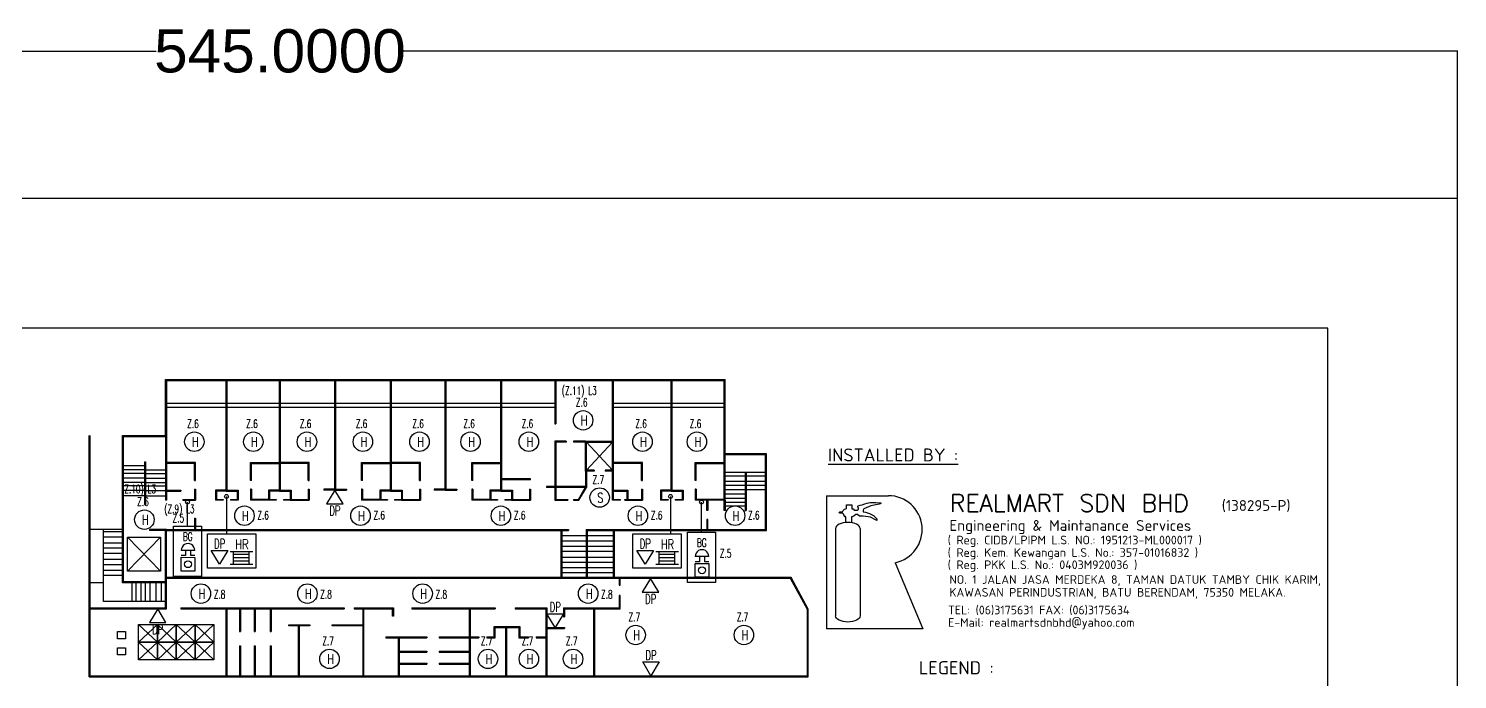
# Model space of a CAD drawing. Extents: x -3977 to 6343, y -1567 to 1206.
# Drawn here: x -3669.8 to -3339.1, y -1184.5 to -1033.9 of the extents above; entities that cross this region are included whole.
import ezdxf
from ezdxf.enums import TextEntityAlignment as Align

# ---------------------------------------------------------------- set-up
doc = ezdxf.new("R2010")
doc.units = 0
doc.layers.get('0').update_dxf_attribs({"linetype": 'CONTINUOUS'})
doc.layers.get('DEFPOINTS').update_dxf_attribs({"linetype": 'CONTINUOUS'})
for name, color, linetype in [('ESCAPE_LINE', 80, 'CONTINUOUS'), ('EXIST_ROAD', 6, 'CONTINUOUS'), ('FAPOINT', 1, 'CONTINUOUS'), ('FF_GRID_LINE', 8, 'CONTINUOUS'), ('MIMIC_SIZE', 7, 'CONTINUOUS'), ('S-DIM', 7, 'CONTINUOUS'), ('TEXT', 8, 'CONTINUOUS')]:
    doc.layers.add(name, color=color, linetype=linetype)
doc.styles.add('BADAI', font='romans.shx', dxfattribs={"width": 0.65})
doc.styles.add('ISOC', font='isocpeur.ttf')
doc.styles.add('MTXPL_TIMES_NEW_ROMAN', font='txt.shx')
doc.styles.add('PLOT02__REVB$0$NARROW', font='SIMPLEX', dxfattribs={"width": 0.75})
doc.styles.get("Standard").update_dxf_attribs({"font": 'arial.ttf'})
doc.dimstyles.get("Standard").update_dxf_attribs({"dimtxt": 0.18, "dimasz": 0.18, "dimexe": 0.18, "dimexo": 0.0625, "dimgap": 0.09, "dimtad": 0, "dimtih": 1, "dimtoh": 1, "dimzin": 0, "dimcen": 0.09, "dimazin": 3, "dimtfac": 1, "dimtofl": 0, "dimtmove": 0, "dimatfit": 3})

# ---------------------------------------------------------------- blocks, each defined once
blk = doc.blocks.new('*D42')
at = {"layer": 'DEFPOINTS', "color": 0}
for p in [(-3339.12, -1039.14), (-3884.12, -1073.23), (-3339.12, -1073.23)]:
    blk.add_point(p, dxfattribs=at)
at = {"layer": 'S-DIM', "color": 0}
for p, q in [((-3884.12, -1073.16), (-3884.12, -1038.96)), ((-3883.94, -1039.14), (-3640.22, -1039.14)), ((-3339.3, -1039.14), (-3583.02, -1039.14)), ((-3339.12, -1073.16), (-3339.12, -1038.96))]:
    blk.add_line(p, q, dxfattribs=at)
for points in [[(-3883.94, -1039.11), (-3883.94, -1039.17), (-3884.12, -1039.14)], [(-3339.3, -1039.11), (-3339.3, -1039.17), (-3339.12, -1039.14)]]:
    blk.add_solid(points, dxfattribs=at)
blk.add_text('545.0000', height=10, dxfattribs=at).set_placement((-3640.71, -1044.06))

msp = doc.modelspace()

# ---------------------------------------------------------------- linework, layer by layer
at = {"color": 1}
for p, q in [((-3598.902, -1140.714), (-3600.808, -1143.891)), ((-3600.808, -1143.891), (-3596.99, -1143.901)), ((-3596.99, -1143.901), (-3598.902, -1140.714)), ((-3485.087, -1142.024), (-3470.808, -1142.024)), ((-3485.087, -1142.024), (-3485.087, -1172.83)), ((-3634.458, -1159.466, 5020.389), (-3634.454, -1156.285, 5020.389)), ((-3633.46, -1155.888, 5020.389), (-3634.454, -1155.887, 5020.389)), ((-3634.454, -1156.285, 5020.389), (-3631.273, -1156.288, 5020.389)), ((-3631.271, -1154.697, 5020.389), (-3634.453, -1154.694, 5020.389)), ((-3633.459, -1154.695, 5020.389), (-3633.46, -1155.888, 5020.389)), ((-3632.266, -1154.696, 5020.389), (-3632.267, -1155.889, 5020.389)), ((-3631.273, -1155.89, 5020.389), (-3632.267, -1155.889, 5020.389)), ((-3631.273, -1156.288, 5020.389), (-3631.276, -1159.469, 5020.389)), ((-3627.472, -1154.709, 21755.018), (-3623.654, -1154.698, 21755.018)), ((-3625.566, -1157.885, 21755.018), (-3627.472, -1154.709, 21755.018)), ((-3623.654, -1154.698, 21755.018), (-3625.566, -1157.885, 21755.018)), ((-3528.99, -1154.709, 21755.018), (-3525.172, -1154.698, 21755.018)), ((-3527.084, -1157.885, 21755.018), (-3528.99, -1154.709, 21755.018)), ((-3525.172, -1154.698, 21755.018), (-3527.084, -1157.885, 21755.018)), ((-3512.333, -1156.114, 5020.389), (-3515.514, -1156.111, 5020.389)), ((-3514.52, -1156.112, 5020.389), (-3514.521, -1157.305, 5020.389)), ((-3513.327, -1156.113, 5020.389), (-3513.328, -1157.306, 5020.389)), ((-3515.519, -1160.883, 5020.389), (-3515.516, -1157.702, 5020.389)), ((-3514.521, -1157.305, 5020.389), (-3515.516, -1157.304, 5020.389)), ((-3515.516, -1157.702, 5020.389), (-3512.335, -1157.705, 5020.389)), ((-3512.334, -1157.307, 5020.389), (-3513.328, -1157.306, 5020.389)), ((-3512.335, -1157.705, 5020.389), (-3512.338, -1160.886, 5020.389)), ((-3469.24, -1157.533), (-3462.843, -1172.83)), ((-3525.834, -1161.189), (-3527.74, -1164.366)), ((-3523.922, -1164.376), (-3525.834, -1161.189)), ((-3527.74, -1164.366), (-3523.922, -1164.376)), ((-3639.879, -1168.21), (-3641.785, -1171.386)), ((-3637.967, -1171.396), (-3639.879, -1168.21)), ((-3549.809, -1169.35), (-3545.991, -1169.34)), ((-3547.904, -1172.527), (-3549.809, -1169.35)), ((-3545.991, -1169.34), (-3547.904, -1172.527)), ((-3641.785, -1171.386), (-3637.967, -1171.396)), ((-3462.843, -1172.83), (-3485.087, -1172.83)), ((-3527.645, -1180.51), (-3523.827, -1180.5)), ((-3525.74, -1183.686), (-3527.645, -1180.51)), ((-3523.827, -1180.5), (-3525.74, -1183.686))]:
    msp.add_line(p, q, dxfattribs=at)
for p, q in [((-3476.894, -1144.099), (-3476.284, -1143.92)), ((-3476.284, -1143.92), (-3475.707, -1143.75)), ((-3475.707, -1143.75), (-3475.367, -1143.65)), ((-3475.367, -1143.65), (-3475.007, -1143.605)), ((-3475.007, -1143.605), (-3474.685, -1143.605)), ((-3472.933, -1143.952), (-3474.851, -1144.39)), ((-3474.685, -1143.605), (-3474.053, -1143.605)), ((-3474.053, -1143.605), (-3473.678, -1143.605)), ((-3473.678, -1143.605), (-3472.913, -1143.68)), ((-3472.669, -1143.891), (-3472.933, -1143.952)), ((-3472.913, -1143.68), (-3472.578, -1143.712)), ((-3472.557, -1143.821), (-3472.669, -1143.891)), ((-3472.578, -1143.712), (-3472.535, -1143.761)), ((-3472.535, -1143.761), (-3472.557, -1143.821)), ((-3482.227, -1145.908), (-3482.044, -1145.782)), ((-3482.044, -1146.092), (-3482.227, -1145.908)), ((-3482.044, -1145.782), (-3481.424, -1145.782)), ((-3481.413, -1146.092), (-3482.044, -1146.092)), ((-3481.424, -1145.782), (-3481.241, -1145.438)), ((-3481.103, -1146.355), (-3481.413, -1146.092)), ((-3481.241, -1145.438), (-3480.954, -1145.163)), ((-3481.103, -1146.516), (-3481.103, -1146.355)), ((-3481.103, -1146.516), (-3481.102, -1146.522)), ((-3480.954, -1145.163), (-3480.61, -1145.037)), ((-3480.725, -1146.802), (-3480.841, -1146.802)), ((-3480.614, -1146.969), (-3480.725, -1146.802)), ((-3480.614, -1148.231), (-3480.614, -1146.969)), ((-3480.61, -1145.037), (-3480.484, -1144.957)), ((-3480.484, -1144.162), (-3479.29, -1144.162)), ((-3480.484, -1144.957), (-3480.484, -1144.162)), ((-3479.355, -1146.934), (-3479.355, -1148.242)), ((-3479.148, -1146.934), (-3479.355, -1146.934)), ((-3479.29, -1144.162), (-3479.29, -1145.033)), ((-3479.29, -1145.033), (-3478.958, -1145.033)), ((-3478.744, -1146.705), (-3479.148, -1146.934)), ((-3478.958, -1145.033), (-3478.694, -1145.354)), ((-3478.33, -1146.4), (-3478.744, -1146.705)), ((-3478.694, -1145.354), (-3477.925, -1145.354)), ((-3477.926, -1146.4), (-3478.33, -1146.4)), ((-3477.455, -1146.798), (-3477.926, -1146.4)), ((-3477.925, -1145.354), (-3477.854, -1145.332)), ((-3477.863, -1144.461), (-3477.755, -1144.352)), ((-3477.863, -1144.589), (-3477.863, -1144.461)), ((-3477.863, -1144.659), (-3477.863, -1144.589)), ((-3477.84, -1144.688), (-3477.863, -1144.659)), ((-3477.854, -1145.332), (-3477.81, -1145.296)), ((-3477.762, -1144.745), (-3477.84, -1144.688)), ((-3477.81, -1145.296), (-3477.771, -1145.24)), ((-3477.771, -1145.24), (-3477.756, -1145.191)), ((-3477.717, -1144.821), (-3477.762, -1144.745)), ((-3477.756, -1145.191), (-3477.73, -1145.117)), ((-3477.755, -1144.352), (-3477.357, -1144.235)), ((-3477.73, -1145.117), (-3477.717, -1145.056)), ((-3477.717, -1144.98), (-3477.717, -1144.821)), ((-3477.717, -1145.056), (-3477.717, -1144.98)), ((-3476.617, -1146.77), (-3477.455, -1146.798)), ((-3477.357, -1144.235), (-3476.894, -1144.099)), ((-3476.451, -1145.057), (-3476.656, -1145.338)), ((-3476.656, -1145.338), (-3476.656, -1145.742)), ((-3476.656, -1145.742), (-3476.105, -1145.851)), ((-3474.946, -1146.995), (-3476.617, -1146.77)), ((-3474.851, -1144.39), (-3476.451, -1145.057)), ((-3476.105, -1145.851), (-3475.134, -1146.16)), ((-3475.134, -1146.16), (-3474.229, -1146.607)), ((-3473.76, -1147.588), (-3474.946, -1146.995)), ((-3474.229, -1146.607), (-3473.433, -1147.402)), ((-3483.016, -1149.615), (-3483.016, -1169.844)), ((-3477.321, -1149.61), (-3477.321, -1169.84)), ((-3473.433, -1147.751), (-3473.76, -1147.588)), ((-3473.433, -1147.402), (-3473.433, -1147.751))]:
    msp.add_line(p, q)
for points in [[(-3636.213, -1149.065), (-3629.739, -1149.065), (-3629.739, -1160.706), (-3636.213, -1160.706)], [(-3517.274, -1150.482), (-3510.8, -1150.482), (-3510.8, -1162.123), (-3517.274, -1162.123)], [(-3628.386, -1150.864), (-3617.203, -1150.864), (-3617.203, -1158.786), (-3628.386, -1158.786)], [(-3529.904, -1150.864), (-3518.721, -1150.864), (-3518.721, -1158.786), (-3529.904, -1158.786)]]:
    msp.add_lwpolyline(points, close=True, dxfattribs=at)
for points in [[(-3477.321, -1149.618), (-3477.374, -1149.344), (-3477.535, -1149.081), (-3477.797, -1148.838), (-3478.151, -1148.625), (-3478.582, -1148.45), (-3479.074, -1148.32), (-3479.609, -1148.24), (-3480.165, -1148.212), (-3480.721, -1148.239), (-3481.256, -1148.319), (-3481.749, -1148.448), (-3482.181, -1148.622), (-3482.535, -1148.835), (-3482.799, -1149.078), (-3482.961, -1149.341), (-3483.016, -1149.615)], [(-3477.324, -1169.85), (-3477.377, -1170.124), (-3477.538, -1170.388), (-3477.8, -1170.631), (-3478.154, -1170.844), (-3478.585, -1171.019), (-3479.077, -1171.149), (-3479.612, -1171.229), (-3480.168, -1171.256), (-3480.724, -1171.23), (-3481.259, -1171.15), (-3481.751, -1171.02), (-3482.184, -1170.846), (-3482.538, -1170.633), (-3482.802, -1170.391), (-3482.964, -1170.127), (-3483.018, -1169.854)]]:
    msp.add_lwpolyline(points)
at = {"color": 1, "linetype": 'BYBLOCK'}
for centre, radius in [((-3541.436, -1124.571), 2.25), ((-3631.392, -1129.529), 2.25), ((-3617.751, -1129.529), 2.25), ((-3605.339, -1129.529), 2.25), ((-3592.385, -1129.529), 2.25), ((-3579.297, -1129.529), 2.25), ((-3567.488, -1129.529), 2.25), ((-3553.992, -1129.529), 2.25), ((-3527.699, -1129.529), 2.25), ((-3515.107, -1129.529), 2.25), ((-3537.605, -1142.462), 2.25), ((-3632.976, -1143.484, -11714.24), 0.441), ((-3623.963, -1142.189), 0.441), ((-3521.23, -1142.189), 0.441), ((-3514.037, -1143.484, -11714.24), 0.441), ((-3642.96, -1147.567), 2.25), ((-3619.815, -1146.657), 2.25), ((-3592.953, -1146.657), 2.25), ((-3560.466, -1146.657), 2.25), ((-3528.753, -1146.657), 2.25), ((-3506.275, -1146.657), 2.25), ((-3629.874, -1164.686), 2.25), ((-3605.232, -1164.686), 2.25), ((-3578.576, -1164.686), 2.25), ((-3540.264, -1164.686), 2.25), ((-3529.273, -1174.257), 2.25), ((-3504.229, -1174.257), 2.25), ((-3600.122, -1179.797), 2.25), ((-3563.443, -1179.797), 2.25), ((-3553.981, -1179.797), 2.25), ((-3543.766, -1179.797), 2.25)]:
    msp.add_circle(centre, radius, dxfattribs=at)
at = {"color": 1}
for centre in [(-3632.865, -1157.877, 5020.389), (-3513.927, -1159.294, 5020.389)]:
    msp.add_circle(centre, 0.795, dxfattribs=at)
for centre, radius, start, end in [((-3470.808, -1149.858), 7.834, 281.54014, 90), ((-3632.862, -1154.695, 5020.389), 1.591, 359.93967, 179.93967), ((-3513.924, -1156.113, 5020.389), 1.591, 359.93967, 179.93967)]:
    msp.add_arc(centre, radius, start, end, dxfattribs=at)
msp.add_arc((-3480.907, -1146.602), 0.211, 157.53397, 288.1926)
at = {"layer": 'ESCAPE_LINE', "color": 0}
for p, q in [((-3369.124, -1103.225), (-3854.124, -1103.225)), ((-3369.124, -1443.225), (-3369.124, -1103.225))]:
    msp.add_line(p, q, dxfattribs=at)
at = {"layer": 'FAPOINT', "color": 1, "linetype": 'BYBLOCK'}
for p, q in [((-3623.084, -1154.919, 21755.018), (-3617.825, -1154.919, 21755.018)), ((-3622.301, -1157.889, 21755.018), (-3622.301, -1154.919, 21755.018)), ((-3622.301, -1155.528, 21755.018), (-3618.676, -1155.528, 21755.018)), ((-3622.301, -1156.295, 21755.018), (-3618.676, -1156.295, 21755.018)), ((-3622.301, -1157.123, 21755.018), (-3618.676, -1157.123, 21755.018)), ((-3618.676, -1157.889, 21755.018), (-3618.676, -1154.919, 21755.018)), ((-3524.601, -1154.919, 21755.018), (-3519.343, -1154.919, 21755.018)), ((-3523.819, -1157.889, 21755.018), (-3523.819, -1154.919, 21755.018)), ((-3523.819, -1155.528, 21755.018), (-3520.194, -1155.528, 21755.018)), ((-3523.819, -1156.295, 21755.018), (-3520.194, -1156.295, 21755.018)), ((-3523.819, -1157.123, 21755.018), (-3520.194, -1157.123, 21755.018)), ((-3520.194, -1157.889, 21755.018), (-3520.194, -1154.919, 21755.018)), ((-3623.084, -1157.889, 21755.018), (-3617.825, -1157.889, 21755.018)), ((-3524.601, -1157.889, 21755.018), (-3519.343, -1157.889, 21755.018))]:
    msp.add_line(p, q, dxfattribs=at)
at = {"layer": 'FF_GRID_LINE', "color": 1}
for p, q in [((-3631.276, -1159.469, 5020.389), (-3634.458, -1159.466, 5020.389)), ((-3512.338, -1160.886, 5020.389), (-3515.519, -1160.883, 5020.389))]:
    msp.add_line(p, q, dxfattribs=at)
at = {"layer": 'MIMIC_SIZE'}
for p, q in [((-3339.124, -1073.225), (-3884.124, -1073.225)), ((-3339.124, -1468.225), (-3339.124, -1073.225))]:
    msp.add_line(p, q, dxfattribs=at)
at = {"layer": 'MIMIC_SIZE', "color": 0, "linetype": 'BYBLOCK'}
for p, q in [((-3638.063, -1128.113), (-3638.063, -1115.15)), ((-3638.063, -1115.15), (-3508.575, -1115.15)), ((-3638.063, -1115.377), (-3508.802, -1115.377)), ((-3637.835, -1115.15), (-3637.835, -1143.093)), ((-3624.002, -1141.002), (-3624.002, -1115.15)), ((-3623.775, -1141.002), (-3623.775, -1115.15)), ((-3611.707, -1141.002), (-3611.707, -1115.15)), ((-3611.479, -1141.002), (-3611.479, -1115.15)), ((-3598.902, -1140.714), (-3598.902, -1115.15)), ((-3598.675, -1140.714), (-3598.675, -1115.15)), ((-3586.005, -1141.002), (-3586.005, -1115.15)), ((-3585.778, -1141.002), (-3585.778, -1115.15)), ((-3573.371, -1140.714), (-3573.371, -1115.15)), ((-3573.144, -1140.714), (-3573.144, -1115.15)), ((-3560.508, -1141.002), (-3560.508, -1115.15)), ((-3560.281, -1141.002), (-3560.281, -1115.15)), ((-3547.957, -1115.377), (-3547.957, -1125.39)), ((-3547.729, -1115.377), (-3547.729, -1125.39)), ((-3534.637, -1143.093), (-3534.637, -1115.15)), ((-3534.41, -1142.866), (-3534.41, -1115.15)), ((-3521.055, -1141.002), (-3521.055, -1115.15)), ((-3520.828, -1141.002), (-3520.828, -1115.15)), ((-3508.802, -1142.866), (-3508.802, -1115.377)), ((-3508.575, -1143.093), (-3508.575, -1115.15)), ((-3637.835, -1120.62), (-3547.729, -1120.62)), ((-3534.637, -1120.62), (-3508.802, -1120.62)), ((-3637.835, -1121.515), (-3547.729, -1121.515)), ((-3534.637, -1121.515), (-3508.802, -1121.515)), ((-3547.957, -1125.39), (-3547.729, -1125.39)), ((-3655.711, -1183.914), (-3655.711, -1128.113)), ((-3655.483, -1183.914), (-3655.483, -1128.113)), ((-3648.035, -1149.871), (-3648.035, -1128.113)), ((-3648.035, -1128.113), (-3637.835, -1128.113)), ((-3648.035, -1128.34), (-3637.835, -1128.34)), ((-3647.808, -1149.871), (-3647.808, -1128.113)), ((-3638.063, -1128.113), (-3638.063, -1143.093)), ((-3545.373, -1129.434), (-3547.957, -1129.434)), ((-3547.957, -1129.434), (-3547.957, -1143.093)), ((-3545.373, -1129.661), (-3547.957, -1129.661)), ((-3547.729, -1129.434), (-3547.729, -1143.093)), ((-3545.373, -1129.434), (-3545.373, -1129.661)), ((-3540.884, -1129.434), (-3543.699, -1129.434)), ((-3543.699, -1129.434), (-3543.699, -1129.661)), ((-3540.884, -1129.661), (-3543.699, -1129.661)), ((-3540.884, -1136.378), (-3540.884, -1129.434)), ((-3540.884, -1129.434), (-3534.637, -1129.434)), ((-3540.884, -1129.661), (-3534.637, -1129.661)), ((-3540.657, -1136.378), (-3540.657, -1129.434)), ((-3534.637, -1129.661), (-3540.657, -1136.151)), ((-3534.637, -1136.151), (-3540.657, -1129.661)), ((-3498.969, -1132.325), (-3508.575, -1132.325)), ((-3499.197, -1132.553), (-3508.575, -1132.553)), ((-3499.197, -1150.099), (-3499.197, -1132.325)), ((-3498.969, -1150.099), (-3498.969, -1132.325)), ((-3642.935, -1135.107), (-3647.808, -1135.107)), ((-3642.935, -1136.001), (-3647.808, -1136.001)), ((-3642.935, -1136.881), (-3647.808, -1136.881)), ((-3642.935, -1134.165), (-3642.935, -1144.041)), ((-3642.935, -1134.165), (-3642.708, -1134.165)), ((-3642.708, -1134.165), (-3642.708, -1144.041)), ((-3642.708, -1136.001), (-3638.063, -1136.001)), ((-3642.708, -1136.881), (-3638.063, -1136.881)), ((-3631.152, -1134.363), (-3638.063, -1134.363)), ((-3631.152, -1134.59), (-3638.063, -1134.59)), ((-3631.38, -1138.52), (-3631.38, -1134.363)), ((-3631.152, -1138.52), (-3631.152, -1134.363)), ((-3618.39, -1138.52), (-3618.39, -1134.363)), ((-3618.39, -1134.363), (-3611.479, -1134.363)), ((-3618.39, -1134.59), (-3611.479, -1134.59)), ((-3618.162, -1138.52), (-3618.162, -1134.363)), ((-3604.797, -1134.363), (-3611.707, -1134.363)), ((-3604.797, -1134.59), (-3611.707, -1134.59)), ((-3605.024, -1138.52), (-3605.024, -1134.363)), ((-3604.797, -1138.52), (-3604.797, -1134.363)), ((-3592.688, -1138.52), (-3592.688, -1134.363)), ((-3592.688, -1134.363), (-3585.778, -1134.363)), ((-3592.688, -1134.59), (-3585.778, -1134.59)), ((-3592.461, -1138.52), (-3592.461, -1134.363)), ((-3579.095, -1134.363), (-3586.005, -1134.363)), ((-3579.095, -1134.59), (-3586.005, -1134.59)), ((-3579.323, -1138.52), (-3579.323, -1134.363)), ((-3579.095, -1138.52), (-3579.095, -1134.363)), ((-3567.191, -1138.52), (-3567.191, -1134.363)), ((-3567.191, -1134.363), (-3560.508, -1134.363)), ((-3567.191, -1134.59), (-3560.508, -1134.59)), ((-3566.964, -1138.52), (-3566.964, -1134.363)), ((-3538.917, -1136.151), (-3540.884, -1136.151)), ((-3538.917, -1136.378), (-3540.884, -1136.378)), ((-3540.884, -1136.378), (-3540.884, -1140.152)), ((-3540.657, -1136.378), (-3540.657, -1140.152)), ((-3538.917, -1136.151), (-3538.917, -1136.378)), ((-3534.637, -1136.151), (-3536.355, -1136.151)), ((-3536.355, -1136.151), (-3536.355, -1136.378)), ((-3534.637, -1136.378), (-3536.355, -1136.378)), ((-3527.727, -1134.363), (-3534.637, -1134.363)), ((-3527.727, -1134.59), (-3534.637, -1134.59)), ((-3527.954, -1138.52), (-3527.954, -1134.363)), ((-3527.727, -1138.52), (-3527.727, -1134.363)), ((-3515.485, -1138.52), (-3515.485, -1134.363)), ((-3515.485, -1134.363), (-3508.575, -1134.363)), ((-3515.485, -1134.59), (-3508.575, -1134.59)), ((-3515.258, -1138.52), (-3515.258, -1134.363)), ((-3508.575, -1136.546), (-3499.197, -1136.546)), ((-3503.968, -1136.546), (-3503.968, -1145.421)), ((-3503.741, -1136.546), (-3503.741, -1145.421)), ((-3642.935, -1137.944), (-3647.808, -1137.944)), ((-3642.935, -1138.97), (-3647.808, -1138.97)), ((-3642.935, -1139.777), (-3647.808, -1139.777)), ((-3642.708, -1137.944), (-3638.063, -1137.944)), ((-3642.708, -1138.97), (-3638.063, -1138.97)), ((-3642.708, -1139.777), (-3638.063, -1139.777)), ((-3631.38, -1138.52), (-3631.152, -1138.52)), ((-3631.38, -1140.48), (-3631.152, -1140.48)), ((-3631.38, -1140.48), (-3631.38, -1143.093)), ((-3631.38, -1140.48), (-3631.152, -1140.48)), ((-3631.152, -1140.48), (-3631.152, -1143.093)), ((-3618.162, -1138.52), (-3618.39, -1138.52)), ((-3618.39, -1140.48), (-3618.39, -1143.093)), ((-3618.162, -1140.48), (-3618.39, -1140.48)), ((-3618.162, -1140.48), (-3618.162, -1143.093)), ((-3605.024, -1138.52), (-3604.797, -1138.52)), ((-3605.024, -1140.48), (-3604.797, -1140.48)), ((-3605.024, -1140.48), (-3605.024, -1143.093)), ((-3605.024, -1140.48), (-3604.797, -1140.48)), ((-3604.797, -1140.48), (-3604.797, -1143.093)), ((-3598.675, -1140.487), (-3601.407, -1140.487)), ((-3601.407, -1140.487), (-3601.407, -1140.714)), ((-3598.902, -1140.487), (-3596.17, -1140.487)), ((-3596.17, -1140.487), (-3596.17, -1140.714)), ((-3592.461, -1138.52), (-3592.688, -1138.52)), ((-3592.688, -1140.48), (-3592.688, -1143.093)), ((-3592.461, -1140.48), (-3592.688, -1140.48)), ((-3592.461, -1140.48), (-3592.461, -1143.093)), ((-3579.323, -1138.52), (-3579.095, -1138.52)), ((-3579.323, -1140.48), (-3579.095, -1140.48)), ((-3579.323, -1140.48), (-3579.323, -1143.093)), ((-3579.323, -1140.48), (-3579.095, -1140.48)), ((-3579.095, -1140.48), (-3579.095, -1143.093)), ((-3573.144, -1140.487), (-3575.876, -1140.487)), ((-3575.876, -1140.487), (-3575.876, -1140.714)), ((-3573.371, -1140.487), (-3570.639, -1140.487)), ((-3570.639, -1140.487), (-3570.639, -1140.714)), ((-3566.964, -1138.52), (-3567.191, -1138.52)), ((-3567.191, -1140.48), (-3567.191, -1143.093)), ((-3566.964, -1140.48), (-3567.191, -1140.48)), ((-3566.964, -1140.48), (-3566.964, -1143.093)), ((-3553.598, -1138.152), (-3560.281, -1138.152)), ((-3553.598, -1138.379), (-3560.281, -1138.379)), ((-3553.825, -1140.48), (-3553.598, -1140.48)), ((-3553.825, -1140.48), (-3553.825, -1143.093)), ((-3553.825, -1140.48), (-3553.598, -1140.48)), ((-3553.598, -1138.379), (-3553.598, -1138.152)), ((-3553.598, -1140.48), (-3553.598, -1143.093)), ((-3540.657, -1139.925), (-3549.943, -1139.925)), ((-3549.943, -1139.925), (-3549.943, -1140.152)), ((-3540.657, -1140.152), (-3549.943, -1140.152)), ((-3542.534, -1142.866), (-3540.853, -1140.036)), ((-3542.404, -1143.093), (-3540.657, -1140.152)), ((-3527.954, -1138.52), (-3527.727, -1138.52)), ((-3527.954, -1140.48), (-3527.727, -1140.48)), ((-3527.954, -1140.48), (-3527.954, -1143.093)), ((-3527.954, -1140.48), (-3527.727, -1140.48)), ((-3527.727, -1140.48), (-3527.727, -1143.093)), ((-3515.258, -1138.52), (-3515.485, -1138.52)), ((-3515.258, -1140.48), (-3515.485, -1140.48)), ((-3515.485, -1140.48), (-3515.485, -1143.093)), ((-3515.258, -1140.48), (-3515.485, -1140.48)), ((-3515.258, -1140.48), (-3515.258, -1143.093)), ((-3508.575, -1137.441), (-3503.968, -1137.441)), ((-3508.575, -1138.678), (-3503.968, -1138.678)), ((-3508.575, -1139.547), (-3503.968, -1139.547)), ((-3508.575, -1140.6), (-3503.968, -1140.6)), ((-3503.741, -1137.441), (-3499.197, -1137.441)), ((-3503.741, -1138.678), (-3499.197, -1138.678)), ((-3503.741, -1139.547), (-3499.197, -1139.547)), ((-3503.741, -1140.6), (-3499.197, -1140.6)), ((-3642.935, -1140.84), (-3647.808, -1140.84)), ((-3642.935, -1142.05), (-3647.808, -1142.05)), ((-3642.708, -1140.84), (-3638.063, -1140.84)), ((-3642.708, -1142.05), (-3638.063, -1142.05)), ((-3638.063, -1140.775), (-3634.513, -1140.775)), ((-3638.063, -1141.002), (-3634.513, -1141.002)), ((-3637.835, -1143.093), (-3638.063, -1143.093)), ((-3634.513, -1140.775), (-3634.513, -1141.002)), ((-3634.084, -1142.866), (-3631.152, -1142.866)), ((-3634.084, -1142.866), (-3634.084, -1143.093)), ((-3634.084, -1143.093), (-3631.152, -1143.093)), ((-3623.775, -1140.775), (-3626.507, -1140.775)), ((-3626.507, -1140.775), (-3626.507, -1143.093)), ((-3623.775, -1141.002), (-3626.507, -1141.002)), ((-3624.729, -1143.093), (-3626.507, -1143.093)), ((-3626.279, -1140.775), (-3626.279, -1143.093)), ((-3626.279, -1142.866), (-3624.729, -1142.866)), ((-3624.729, -1142.866), (-3624.729, -1143.093)), ((-3624.002, -1140.775), (-3621.27, -1140.775)), ((-3624.002, -1141.002), (-3621.27, -1141.002)), ((-3623.048, -1142.866), (-3621.497, -1142.866)), ((-3623.048, -1142.866), (-3623.048, -1143.093)), ((-3621.27, -1143.093), (-3623.048, -1143.093)), ((-3621.497, -1140.775), (-3621.497, -1143.093)), ((-3621.27, -1140.775), (-3621.27, -1143.093)), ((-3613.984, -1142.866), (-3618.39, -1142.866)), ((-3613.984, -1143.093), (-3618.39, -1143.093)), ((-3611.479, -1140.775), (-3614.212, -1140.775)), ((-3614.212, -1140.775), (-3614.212, -1143.093)), ((-3611.479, -1141.002), (-3614.212, -1141.002)), ((-3613.984, -1140.775), (-3613.984, -1143.093)), ((-3613.984, -1142.866), (-3612.434, -1142.866)), ((-3612.434, -1143.093), (-3613.984, -1143.093)), ((-3612.434, -1142.866), (-3612.434, -1143.093)), ((-3611.707, -1140.775), (-3608.975, -1140.775)), ((-3611.707, -1141.002), (-3608.975, -1141.002)), ((-3610.753, -1142.866), (-3609.202, -1142.866)), ((-3610.753, -1142.866), (-3610.753, -1143.093)), ((-3609.202, -1143.093), (-3610.753, -1143.093)), ((-3609.202, -1140.775), (-3609.202, -1143.093)), ((-3609.202, -1142.866), (-3604.797, -1142.866)), ((-3609.202, -1143.093), (-3604.797, -1143.093)), ((-3608.975, -1140.775), (-3608.975, -1143.093)), ((-3598.675, -1140.714), (-3601.407, -1140.714)), ((-3598.902, -1140.714), (-3596.17, -1140.714)), ((-3588.283, -1142.866), (-3592.688, -1142.866)), ((-3588.283, -1143.093), (-3592.688, -1143.093)), ((-3585.778, -1140.775), (-3588.51, -1140.775)), ((-3588.51, -1140.775), (-3588.51, -1143.093)), ((-3585.778, -1141.002), (-3588.51, -1141.002)), ((-3588.283, -1140.775), (-3588.283, -1143.093)), ((-3588.283, -1142.866), (-3586.732, -1142.866)), ((-3586.732, -1143.093), (-3588.283, -1143.093)), ((-3586.732, -1142.866), (-3586.732, -1143.093)), ((-3586.005, -1140.775), (-3583.273, -1140.775)), ((-3586.005, -1141.002), (-3583.273, -1141.002)), ((-3585.051, -1142.866), (-3583.5, -1142.866)), ((-3585.051, -1142.866), (-3585.051, -1143.093)), ((-3583.5, -1143.093), (-3585.051, -1143.093)), ((-3583.5, -1140.775), (-3583.5, -1143.093)), ((-3583.5, -1142.866), (-3579.095, -1142.866)), ((-3583.5, -1143.093), (-3579.095, -1143.093)), ((-3583.273, -1140.775), (-3583.273, -1143.093)), ((-3573.144, -1140.714), (-3575.876, -1140.714)), ((-3573.371, -1140.714), (-3570.639, -1140.714)), ((-3562.786, -1142.866), (-3567.191, -1142.866)), ((-3562.786, -1143.093), (-3567.191, -1143.093)), ((-3560.281, -1140.775), (-3563.013, -1140.775)), ((-3563.013, -1140.775), (-3563.013, -1143.093)), ((-3560.281, -1141.002), (-3563.013, -1141.002)), ((-3562.786, -1140.775), (-3562.786, -1143.093)), ((-3562.786, -1142.866), (-3561.235, -1142.866)), ((-3561.235, -1143.093), (-3562.786, -1143.093)), ((-3561.235, -1142.866), (-3561.235, -1143.093)), ((-3560.508, -1140.775), (-3557.776, -1140.775)), ((-3560.508, -1141.002), (-3557.776, -1141.002)), ((-3559.554, -1142.866), (-3558.003, -1142.866)), ((-3559.554, -1142.866), (-3559.554, -1143.093)), ((-3558.003, -1143.093), (-3559.554, -1143.093)), ((-3558.003, -1140.775), (-3558.003, -1143.093)), ((-3558.003, -1142.866), (-3553.598, -1142.866)), ((-3558.003, -1143.093), (-3553.598, -1143.093)), ((-3557.776, -1140.775), (-3557.776, -1143.093)), ((-3547.957, -1142.866), (-3545.006, -1142.866)), ((-3547.957, -1143.093), (-3545.006, -1143.093)), ((-3545.006, -1142.866), (-3545.006, -1143.093)), ((-3543.676, -1142.866), (-3542.534, -1142.866)), ((-3543.676, -1142.866), (-3543.676, -1143.093)), ((-3543.676, -1143.093), (-3542.404, -1143.093)), ((-3534.637, -1140.775), (-3531.088, -1140.775)), ((-3534.637, -1141.002), (-3531.088, -1141.002)), ((-3532.751, -1143.093), (-3534.637, -1143.093)), ((-3534.41, -1142.866), (-3532.751, -1142.866)), ((-3532.751, -1143.093), (-3532.751, -1142.866)), ((-3531.792, -1142.866), (-3531.315, -1142.866)), ((-3531.792, -1143.093), (-3531.792, -1142.866)), ((-3531.792, -1143.093), (-3527.727, -1143.093)), ((-3531.315, -1140.775), (-3531.315, -1142.866)), ((-3531.088, -1140.775), (-3531.088, -1143.093)), ((-3531.088, -1142.866), (-3527.727, -1142.866)), ((-3520.828, -1140.775), (-3523.56, -1140.775)), ((-3523.56, -1140.775), (-3523.56, -1143.093)), ((-3520.828, -1141.002), (-3523.56, -1141.002)), ((-3521.782, -1143.093), (-3523.56, -1143.093)), ((-3523.333, -1140.775), (-3523.333, -1143.093)), ((-3523.333, -1142.866), (-3521.782, -1142.866)), ((-3521.782, -1142.866), (-3521.782, -1143.093)), ((-3521.055, -1140.775), (-3518.323, -1140.775)), ((-3521.055, -1141.002), (-3518.323, -1141.002)), ((-3520.101, -1142.866), (-3518.551, -1142.866)), ((-3520.101, -1142.866), (-3520.101, -1143.093)), ((-3518.323, -1143.093), (-3520.101, -1143.093)), ((-3518.551, -1140.775), (-3518.551, -1143.093)), ((-3518.323, -1140.775), (-3518.323, -1143.093)), ((-3508.575, -1142.866), (-3515.485, -1142.866)), ((-3508.575, -1143.093), (-3515.485, -1143.093)), ((-3512.826, -1145.421), (-3512.826, -1143.093)), ((-3512.599, -1143.093), (-3512.599, -1145.421)), ((-3508.802, -1145.421), (-3508.802, -1143.093)), ((-3508.575, -1141.574), (-3503.968, -1141.574)), ((-3508.575, -1142.627), (-3503.968, -1142.627)), ((-3508.575, -1143.093), (-3508.575, -1145.421)), ((-3508.575, -1143.548), (-3503.968, -1143.548)), ((-3642.935, -1144.041), (-3642.708, -1144.041)), ((-3631.38, -1147.258), (-3631.152, -1147.258)), ((-3631.38, -1147.258), (-3631.38, -1149.871)), ((-3631.38, -1147.258), (-3631.152, -1147.258)), ((-3631.152, -1147.258), (-3631.152, -1149.871)), ((-3512.599, -1145.421), (-3512.826, -1145.421)), ((-3508.575, -1145.421), (-3508.802, -1145.421)), ((-3508.575, -1144.364), (-3503.968, -1144.364)), ((-3503.968, -1145.421), (-3503.741, -1145.421)), ((-3647.808, -1149.871), (-3655.483, -1149.871)), ((-3652.45, -1166.528), (-3652.45, -1149.871)), ((-3648.035, -1150.416), (-3652.45, -1150.416)), ((-3648.035, -1162.196), (-3648.035, -1149.871)), ((-3647.808, -1161.969), (-3647.808, -1149.871)), ((-3637.835, -1149.871), (-3641.776, -1149.871)), ((-3641.776, -1149.871), (-3641.776, -1150.099)), ((-3637.835, -1150.099), (-3641.776, -1150.099)), ((-3638.063, -1168.21), (-3638.063, -1149.871)), ((-3637.835, -1168.21), (-3637.835, -1149.871)), ((-3637.835, -1149.871), (-3544.786, -1149.871)), ((-3637.835, -1150.099), (-3544.786, -1150.099)), ((-3546.61, -1150.099), (-3546.61, -1160.962)), ((-3546.383, -1150.099), (-3546.383, -1160.962)), ((-3544.786, -1149.871), (-3544.786, -1150.099)), ((-3540.701, -1149.871), (-3498.969, -1149.871)), ((-3540.701, -1149.871), (-3540.701, -1160.962)), ((-3540.701, -1150.099), (-3498.969, -1150.099)), ((-3540.473, -1149.871), (-3540.473, -1160.962)), ((-3534.48, -1150.099), (-3534.48, -1160.962)), ((-3534.252, -1150.099), (-3534.252, -1160.962)), ((-3512.599, -1147.543), (-3512.826, -1147.543)), ((-3512.826, -1147.543), (-3512.826, -1149.871)), ((-3512.599, -1149.871), (-3512.599, -1147.543)), ((-3648.035, -1151.647), (-3652.45, -1151.647)), ((-3648.035, -1152.988), (-3652.45, -1152.988)), ((-3639.192, -1151.609), (-3646.883, -1159.523)), ((-3639.192, -1159.523), (-3646.883, -1151.609)), ((-3546.383, -1151.249), (-3540.701, -1151.249)), ((-3546.383, -1152.483), (-3540.701, -1152.483)), ((-3546.383, -1153.676), (-3540.701, -1153.676)), ((-3540.473, -1151.249), (-3534.48, -1151.249)), ((-3540.473, -1152.483), (-3534.48, -1152.483)), ((-3540.473, -1153.676), (-3534.48, -1153.676)), ((-3648.035, -1154.175), (-3652.45, -1154.175)), ((-3648.035, -1155.367), (-3652.45, -1155.367)), ((-3648.035, -1156.796), (-3652.45, -1156.796)), ((-3546.383, -1154.889), (-3540.701, -1154.889)), ((-3546.383, -1156.266), (-3540.701, -1156.266)), ((-3540.473, -1154.889), (-3534.48, -1154.889)), ((-3540.473, -1156.266), (-3534.48, -1156.266)), ((-3648.035, -1158.049), (-3652.45, -1158.049)), ((-3648.035, -1159.368), (-3652.45, -1159.368)), ((-3648.035, -1160.489), (-3652.45, -1160.489)), ((-3546.383, -1157.376), (-3540.701, -1157.376)), ((-3546.383, -1158.672), (-3540.701, -1158.672)), ((-3546.383, -1159.803), (-3540.701, -1159.803)), ((-3540.473, -1157.376), (-3534.48, -1157.376)), ((-3540.473, -1158.672), (-3534.48, -1158.672)), ((-3540.473, -1159.803), (-3534.48, -1159.803)), ((-3652.45, -1162.196), (-3655.483, -1162.196)), ((-3638.063, -1162.196), (-3648.035, -1162.196)), ((-3638.063, -1161.969), (-3647.808, -1161.969)), ((-3645.888, -1162.196), (-3645.888, -1166.528)), ((-3644.946, -1162.196), (-3644.946, -1166.528)), ((-3643.794, -1162.196), (-3643.794, -1166.528)), ((-3642.747, -1162.196), (-3642.747, -1166.528)), ((-3641.735, -1162.196), (-3641.735, -1166.528)), ((-3640.339, -1162.196), (-3640.339, -1166.528)), ((-3639.048, -1162.196), (-3639.048, -1166.528)), ((-3493.293, -1160.962), (-3637.835, -1160.962)), ((-3493.428, -1161.189), (-3637.835, -1161.189)), ((-3533.112, -1161.189), (-3533.112, -1162.724)), ((-3533.112, -1162.724), (-3532.885, -1162.724)), ((-3532.885, -1162.724), (-3532.885, -1161.189)), ((-3489.551, -1168.371), (-3493.428, -1161.189)), ((-3489.324, -1168.313), (-3493.293, -1160.962)), ((-3638.063, -1166.528), (-3652.45, -1166.528)), ((-3532.885, -1165.127), (-3533.112, -1165.127)), ((-3533.112, -1165.127), (-3533.112, -1167.982)), ((-3532.885, -1168.21), (-3532.885, -1165.127)), ((-3655.483, -1167.982), (-3637.835, -1167.982)), ((-3655.483, -1168.21), (-3637.835, -1168.21)), ((-3634.5, -1167.982), (-3596.704, -1167.982)), ((-3634.5, -1167.982), (-3634.5, -1168.21)), ((-3634.5, -1168.21), (-3596.704, -1168.21)), ((-3624.12, -1167.982), (-3624.12, -1183.914)), ((-3623.893, -1167.982), (-3623.893, -1183.914)), ((-3620.983, -1167.982), (-3620.983, -1173.464)), ((-3620.755, -1167.982), (-3620.755, -1173.464)), ((-3617.554, -1167.982), (-3617.554, -1173.464)), ((-3617.327, -1167.982), (-3617.327, -1173.464)), ((-3613.835, -1167.982), (-3613.835, -1173.464)), ((-3613.608, -1167.982), (-3613.608, -1173.464)), ((-3596.704, -1167.982), (-3596.704, -1168.21)), ((-3594.425, -1167.982), (-3585.296, -1167.982)), ((-3594.425, -1167.982), (-3594.425, -1168.21)), ((-3594.425, -1168.21), (-3585.296, -1168.21)), ((-3592.444, -1167.982), (-3592.444, -1183.686)), ((-3592.217, -1167.982), (-3592.217, -1183.686)), ((-3585.523, -1169.923), (-3585.523, -1167.982)), ((-3585.296, -1169.923), (-3585.523, -1169.923)), ((-3585.296, -1167.982), (-3585.296, -1169.923)), ((-3581.035, -1167.982), (-3561.809, -1167.982)), ((-3581.035, -1167.982), (-3581.035, -1168.21)), ((-3581.035, -1168.21), (-3561.809, -1168.21)), ((-3567.822, -1167.982), (-3567.822, -1183.686)), ((-3567.595, -1167.982), (-3567.595, -1183.686)), ((-3561.809, -1167.982), (-3561.809, -1168.21)), ((-3557.192, -1167.982), (-3549.848, -1167.982)), ((-3557.192, -1167.982), (-3557.192, -1168.21)), ((-3557.192, -1168.21), (-3549.848, -1168.21)), ((-3550.075, -1167.982), (-3550.075, -1183.686)), ((-3549.848, -1167.982), (-3549.848, -1183.686)), ((-3545.959, -1167.982), (-3533.112, -1167.982)), ((-3545.959, -1167.982), (-3545.959, -1170.068)), ((-3545.959, -1168.21), (-3532.885, -1168.21)), ((-3545.959, -1170.068), (-3545.732, -1170.068)), ((-3545.732, -1167.982), (-3545.732, -1170.068)), ((-3539.034, -1167.982), (-3539.034, -1183.686)), ((-3538.807, -1167.982), (-3538.807, -1183.686)), ((-3489.551, -1183.914), (-3489.551, -1168.371)), ((-3489.324, -1183.914), (-3489.324, -1168.313)), ((-3620.983, -1173.464), (-3620.755, -1173.464)), ((-3617.554, -1173.464), (-3617.327, -1173.464)), ((-3613.835, -1173.464), (-3613.608, -1173.464)), ((-3609.537, -1172.173), (-3609.537, -1171.945)), ((-3609.537, -1171.945), (-3604.693, -1171.945)), ((-3607.393, -1172.173), (-3609.537, -1172.173)), ((-3607.393, -1172.173), (-3607.393, -1183.686)), ((-3607.166, -1172.173), (-3607.166, -1183.686)), ((-3604.693, -1172.173), (-3607.166, -1172.173)), ((-3604.693, -1171.945), (-3604.693, -1172.173)), ((-3599.495, -1172.173), (-3599.495, -1171.945)), ((-3599.495, -1171.945), (-3592.217, -1171.945)), ((-3592.444, -1172.173), (-3599.495, -1172.173)), ((-3561.999, -1174.934), (-3561.999, -1172.28)), ((-3561.999, -1172.28), (-3556.073, -1172.28)), ((-3561.999, -1172.507), (-3556.073, -1172.507)), ((-3561.772, -1174.934), (-3561.772, -1172.28)), ((-3559.382, -1172.28), (-3559.382, -1183.686)), ((-3559.155, -1172.28), (-3559.155, -1183.686)), ((-3556.3, -1172.28), (-3556.3, -1174.934)), ((-3556.073, -1172.28), (-3556.073, -1174.934)), ((-3550.075, -1172.527), (-3545.732, -1172.527)), ((-3550.075, -1172.754), (-3545.732, -1172.754)), ((-3545.732, -1172.527), (-3545.732, -1172.754)), ((-3620.983, -1176.735), (-3620.983, -1183.914)), ((-3620.983, -1176.735), (-3620.755, -1176.735)), ((-3620.755, -1176.735), (-3620.755, -1183.914)), ((-3617.554, -1176.735), (-3617.554, -1183.914)), ((-3617.554, -1176.735), (-3617.327, -1176.735)), ((-3617.327, -1176.735), (-3617.327, -1183.914)), ((-3613.835, -1176.735), (-3613.835, -1183.914)), ((-3613.835, -1176.735), (-3613.608, -1176.735)), ((-3613.608, -1176.735), (-3613.608, -1183.914)), ((-3587.108, -1174.706), (-3577.598, -1174.706)), ((-3587.108, -1174.706), (-3587.108, -1174.934)), ((-3587.108, -1174.934), (-3577.598, -1174.934)), ((-3584.237, -1174.706), (-3584.237, -1183.914)), ((-3584.01, -1174.706), (-3584.01, -1183.914)), ((-3577.598, -1174.706), (-3577.598, -1174.934)), ((-3574.754, -1174.706), (-3565.575, -1174.706)), ((-3574.754, -1174.706), (-3574.754, -1174.934)), ((-3574.754, -1174.934), (-3565.575, -1174.934)), ((-3565.575, -1174.706), (-3565.575, -1174.934)), ((-3563.712, -1174.706), (-3561.772, -1174.706)), ((-3563.712, -1174.706), (-3563.712, -1174.934)), ((-3563.712, -1174.934), (-3561.772, -1174.934)), ((-3556.3, -1174.706), (-3554.113, -1174.706)), ((-3556.3, -1174.934), (-3554.113, -1174.934)), ((-3554.113, -1174.706), (-3554.113, -1174.934)), ((-3552.29, -1174.706), (-3549.848, -1174.706)), ((-3552.29, -1174.706), (-3552.29, -1174.934)), ((-3552.29, -1174.934), (-3549.848, -1174.934)), ((-3584.237, -1178.013), (-3577.598, -1178.013)), ((-3584.237, -1178.24), (-3577.598, -1178.24)), ((-3577.598, -1178.013), (-3577.598, -1178.24)), ((-3574.754, -1178.013), (-3567.595, -1178.013)), ((-3574.754, -1178.013), (-3574.754, -1178.24)), ((-3574.754, -1178.24), (-3567.595, -1178.24)), ((-3584.237, -1180.783), (-3577.598, -1180.783)), ((-3584.237, -1181.011), (-3577.598, -1181.011)), ((-3577.598, -1180.783), (-3577.598, -1181.011)), ((-3574.754, -1180.783), (-3567.595, -1180.783)), ((-3574.754, -1180.783), (-3574.754, -1181.011)), ((-3574.754, -1181.011), (-3567.595, -1181.011)), ((-3655.711, -1183.686), (-3489.324, -1183.686)), ((-3655.711, -1183.914), (-3489.324, -1183.914))]:
    msp.add_line(p, q, dxfattribs=at)
at = {"layer": 'MIMIC_SIZE', "color": 1}
for p, q in [((-3632.976, -1149.065, -11714.24), (-3632.976, -1143.484, -11714.24)), ((-3623.963, -1142.189), (-3623.963, -1150.864)), ((-3521.23, -1142.189), (-3521.23, -1150.864)), ((-3514.037, -1150.482, -11714.24), (-3514.037, -1143.484, -11714.24))]:
    msp.add_line(p, q, dxfattribs=at)
at = {"layer": 'MIMIC_SIZE', "color": 1, "linetype": 'BYBLOCK'}
for p, q in [((-3639.95, -1171.865), (-3644.312, -1175.939)), ((-3639.95, -1175.939), (-3644.312, -1171.865)), ((-3635.588, -1171.865), (-3639.95, -1175.939)), ((-3635.588, -1175.939), (-3639.95, -1171.865)), ((-3631.225, -1171.865), (-3635.588, -1175.939)), ((-3631.225, -1175.939), (-3635.588, -1171.865)), ((-3626.863, -1171.865), (-3631.225, -1175.939)), ((-3626.863, -1175.939), (-3631.225, -1171.865)), ((-3639.95, -1175.939), (-3644.312, -1180.014)), ((-3639.95, -1180.014), (-3644.312, -1175.939)), ((-3635.588, -1175.939), (-3639.95, -1180.014)), ((-3635.588, -1180.014), (-3639.95, -1175.939)), ((-3631.225, -1175.939), (-3635.588, -1180.014)), ((-3631.225, -1180.014), (-3635.588, -1175.939)), ((-3626.863, -1175.939), (-3631.225, -1180.014)), ((-3626.863, -1180.014), (-3631.225, -1175.939))]:
    msp.add_line(p, q, dxfattribs=at)
at = {"layer": 'MIMIC_SIZE', "color": 0, "linetype": 'BYBLOCK'}
msp.add_lwpolyline([(-3646.883, -1151.609), (-3639.192, -1151.609), (-3639.192, -1159.523), (-3646.883, -1159.523)], close=True, dxfattribs=at)
at = {"layer": 'MIMIC_SIZE', "color": 1, "linetype": 'BYBLOCK'}
for points in [[(-3649.195, -1173.464), (-3647.3, -1173.464), (-3647.3, -1175.153), (-3649.195, -1175.153)], [(-3644.312, -1171.865), (-3639.95, -1171.865), (-3639.95, -1175.939), (-3644.312, -1175.939)], [(-3639.95, -1171.865), (-3635.588, -1171.865), (-3635.588, -1175.939), (-3639.95, -1175.939)], [(-3635.588, -1171.865), (-3631.225, -1171.865), (-3631.225, -1175.939), (-3635.588, -1175.939)], [(-3631.225, -1171.865), (-3626.863, -1171.865), (-3626.863, -1175.939), (-3631.225, -1175.939)], [(-3644.312, -1175.939), (-3639.95, -1175.939), (-3639.95, -1180.014), (-3644.312, -1180.014)], [(-3639.95, -1175.939), (-3635.588, -1175.939), (-3635.588, -1180.014), (-3639.95, -1180.014)], [(-3635.588, -1175.939), (-3631.225, -1175.939), (-3631.225, -1180.014), (-3635.588, -1180.014)], [(-3631.225, -1175.939), (-3626.863, -1175.939), (-3626.863, -1180.014), (-3631.225, -1180.014)], [(-3649.195, -1177.201), (-3647.3, -1177.201), (-3647.3, -1178.89), (-3649.195, -1178.89)]]:
    msp.add_lwpolyline(points, close=True, dxfattribs=at)

# ---------------------------------------------------------------- texts
at = {"color": 1, "linetype": 'BYBLOCK', "style": 'PLOT02__REVB$0$NARROW', "width": 0.75}
for s, height, p in [('H', 2.255, (-3541.995, -1125.741, 7592.521)), ('H', 2.255, (-3631.951, -1130.698, 7592.521)), ('H', 2.255, (-3618.309, -1130.698, 7592.521)), ('H', 2.255, (-3605.898, -1130.698, 7592.521)), ('H', 2.255, (-3592.944, -1130.698, 7592.521)), ('H', 2.255, (-3579.856, -1130.698, 7592.521)), ('H', 2.255, (-3568.047, -1130.698, 7592.521)), ('H', 2.255, (-3554.551, -1130.698, 7592.521)), ('H', 2.255, (-3528.258, -1130.698, 7592.521)), ('H', 2.255, (-3515.666, -1130.698, 7592.521)), ('S', 2.255, (-3538.163, -1143.631, 7592.521)), ('H', 2.255, (-3643.519, -1148.737, 7592.521)), ('H', 2.255, (-3620.374, -1147.827, 7592.521)), ('H', 2.255, (-3593.512, -1147.827, 7592.521)), ('H', 2.255, (-3561.025, -1147.827, 7592.521)), ('H', 2.255, (-3529.311, -1147.827, 7592.521)), ('H', 2.255, (-3506.834, -1147.827, 7592.521)), ('HR', 2.2387, (-3621.934, -1154.392, 21755.094)), ('HR', 2.2387, (-3523.452, -1154.392, 21755.094)), ('H', 2.255, (-3630.433, -1165.855, 7592.521)), ('H', 2.255, (-3605.791, -1165.855, 7592.521)), ('H', 2.255, (-3579.135, -1165.855, 7592.521)), ('H', 2.255, (-3540.823, -1165.855, 7592.521)), ('H', 2.255, (-3529.831, -1175.427, 7592.521)), ('H', 2.255, (-3504.787, -1175.427, 7592.521)), ('H', 2.255, (-3600.681, -1180.967, 7592.521)), ('H', 2.255, (-3564.001, -1180.967, 7592.521)), ('H', 2.255, (-3554.54, -1180.967, 7592.521)), ('H', 2.255, (-3544.325, -1180.967, 7592.521))]:
    msp.add_text(s, height=height, dxfattribs=at).set_placement(p)
at = {"color": 1, "style": 'MTXPL_TIMES_NEW_ROMAN'}
msp.add_text('REALMART SDN BHD', height=4, dxfattribs=at).set_placement((-3456.559, -1145.739))
at = {"layer": 'EXIST_ROAD', "color": 7, "style": 'ISOC'}
for s, height, p in [('%%UINSTALLED BY :', 3, (-3484.765, -1134.093)), ('(138295-P)', 2.5, (-3393.654, -1145.543)), ('Engineering & Maintanance Services', 2.5, (-3456.65, -1150.166)), ('NO. 1 JALAN JASA MERDEKA 8, TAMAN DATUK TAMBY CHIK KARIM,', 2, (-3456.688, -1162.427)), ('KAWASAN PERINDUSTRIAN, BATU BERENDAM, 75350 MELAKA.', 2, (-3456.688, -1165.391)), ('TEL: (06)3175631 FAX: (06)3175634', 2, (-3456.988, -1169.48)), ('E-Mail: realmartsdnbhd@yahoo.com', 2, (-3456.988, -1172.371))]:
    msp.add_text(s, height=height, dxfattribs=at).set_placement(p)
at = {"layer": 'EXIST_ROAD', "color": 1, "style": 'ISOC'}
for s, p in [('( Reg. CIDB/LPIPM L.S. NO.: 1951213-ML000017 )', (-3457.079, -1153.282)), ('( Reg. PKK L.S. No.: 0403M920036 )', (-3457.083, -1159.001)), ('( Reg. Kem. Kewangan L.S. No.: 357-01016832 )', (-3457.079, -1156.177))]:
    msp.add_text(s, height=2, dxfattribs=at).set_placement(p)
at = {"layer": 'EXIST_ROAD', "color": 7, "linetype": 'BYBLOCK', "style": 'ISOC'}
msp.add_text('LEGEND :', height=3.0462, dxfattribs=at).set_placement((-3455.084, -1183.374, 0.395), align=Align.CENTER)
at = {"layer": 'TEXT', "color": 1, "style": 'BADAI', "width": 0.65}
for s, height, p in [('(Z.11) L3', 1.9203, (-3546.379, -1118.668, -2486.804)), ('Z.6', 1.9203, (-3543.096, -1121.381, -2486.804)), ('Z.6', 1.9203, (-3633.052, -1126.339, -2486.804)), ('Z.6', 1.9203, (-3619.411, -1126.339, -2486.804)), ('Z.6', 1.9203, (-3606.999, -1126.339, -2486.804)), ('Z.6', 1.9203, (-3594.046, -1126.339, -2486.804)), ('Z.6', 1.9203, (-3580.957, -1126.339, -2486.804)), ('Z.6', 1.9203, (-3569.148, -1126.339, -2486.804)), ('Z.6', 1.9203, (-3555.652, -1126.339, -2486.804)), ('Z.6', 1.9203, (-3529.359, -1126.339, -2486.804)), ('Z.6', 1.9203, (-3516.767, -1126.339, -2486.804)), ('Z.7', 1.9203, (-3539.265, -1139.272, -2486.804)), ('(Z.10) L3', 1.9203, (-3648.339, -1141.423, -2486.804)), ('Z.6', 1.9203, (-3644.62, -1144.377, -2486.804)), ('(Z.9) L3', 1.9203, (-3638.36, -1146.029, -2486.804)), ('Z.5', 1.9203, (-3636.435, -1148.2, 5020.389)), ('Z.6', 1.9203, (-3616.816, -1147.505, -2486.804)), ('DP', 2.2157, (-3600.175, -1146.575)), ('Z.6', 1.9203, (-3589.954, -1147.505, -2486.804)), ('Z.6', 1.9203, (-3557.467, -1147.505, -2486.804)), ('Z.6', 1.9203, (-3525.753, -1147.505, -2486.804)), ('Z.6', 1.9203, (-3503.276, -1147.505, -2486.804)), ('BG', 1.9203, (-3634.05, -1152.453, 5020.389)), ('DP', 2.2157, (-3626.839, -1154.241, 21755.018)), ('DP', 2.2157, (-3528.357, -1154.241, 21755.018)), ('BG', 1.9203, (-3515.111, -1153.87, 5020.389)), ('Z.5', 1.9203, (-3509.805, -1156.351, 5020.389)), ('Z.8', 1.9203, (-3626.897, -1165.815, -2486.804)), ('Z.8', 1.9203, (-3602.255, -1165.815, -2486.804)), ('Z.8', 1.9203, (-3575.599, -1165.815, -2486.804)), ('DP', 2.2157, (-3549.176, -1168.882)), ('Z.8', 1.9203, (-3537.287, -1165.815, -2486.804)), ('DP', 2.2157, (-3527.107, -1167.05)), ('Z.7', 1.9203, (-3530.933, -1171.067, -2486.804)), ('Z.7', 1.9203, (-3505.889, -1171.067, -2486.804)), ('DP', 2.2157, (-3641.152, -1174.07)), ('Z.7', 1.9203, (-3601.782, -1176.607, -2486.804)), ('Z.7', 1.9203, (-3565.103, -1176.607, -2486.804)), ('Z.7', 1.9203, (-3555.641, -1176.607, -2486.804)), ('Z.7', 1.9203, (-3545.426, -1176.607, -2486.804)), ('DP', 2.2157, (-3527.012, -1180.042))]:
    msp.add_text(s, height=height, dxfattribs=at).set_placement(p)

# ---------------------------------------------------------------- dimensions: what is measured, and where the dimension line sits
at = {"layer": 'S-DIM', "color": 1}
dim = msp.add_linear_dim(base=(-3339.124, -1039.145), p1=(-3884.124, -1073.225), p2=(-3339.124, -1073.225), text='{\\H55.55556x;<>}', dimstyle='STANDARD', dxfattribs=at)
dim.commit()
dim.dimension.update_dxf_attribs({"geometry": '*D42', "text_midpoint": (-3611.624, -1039.145)})

doc.saveas('drawing.dxf')
